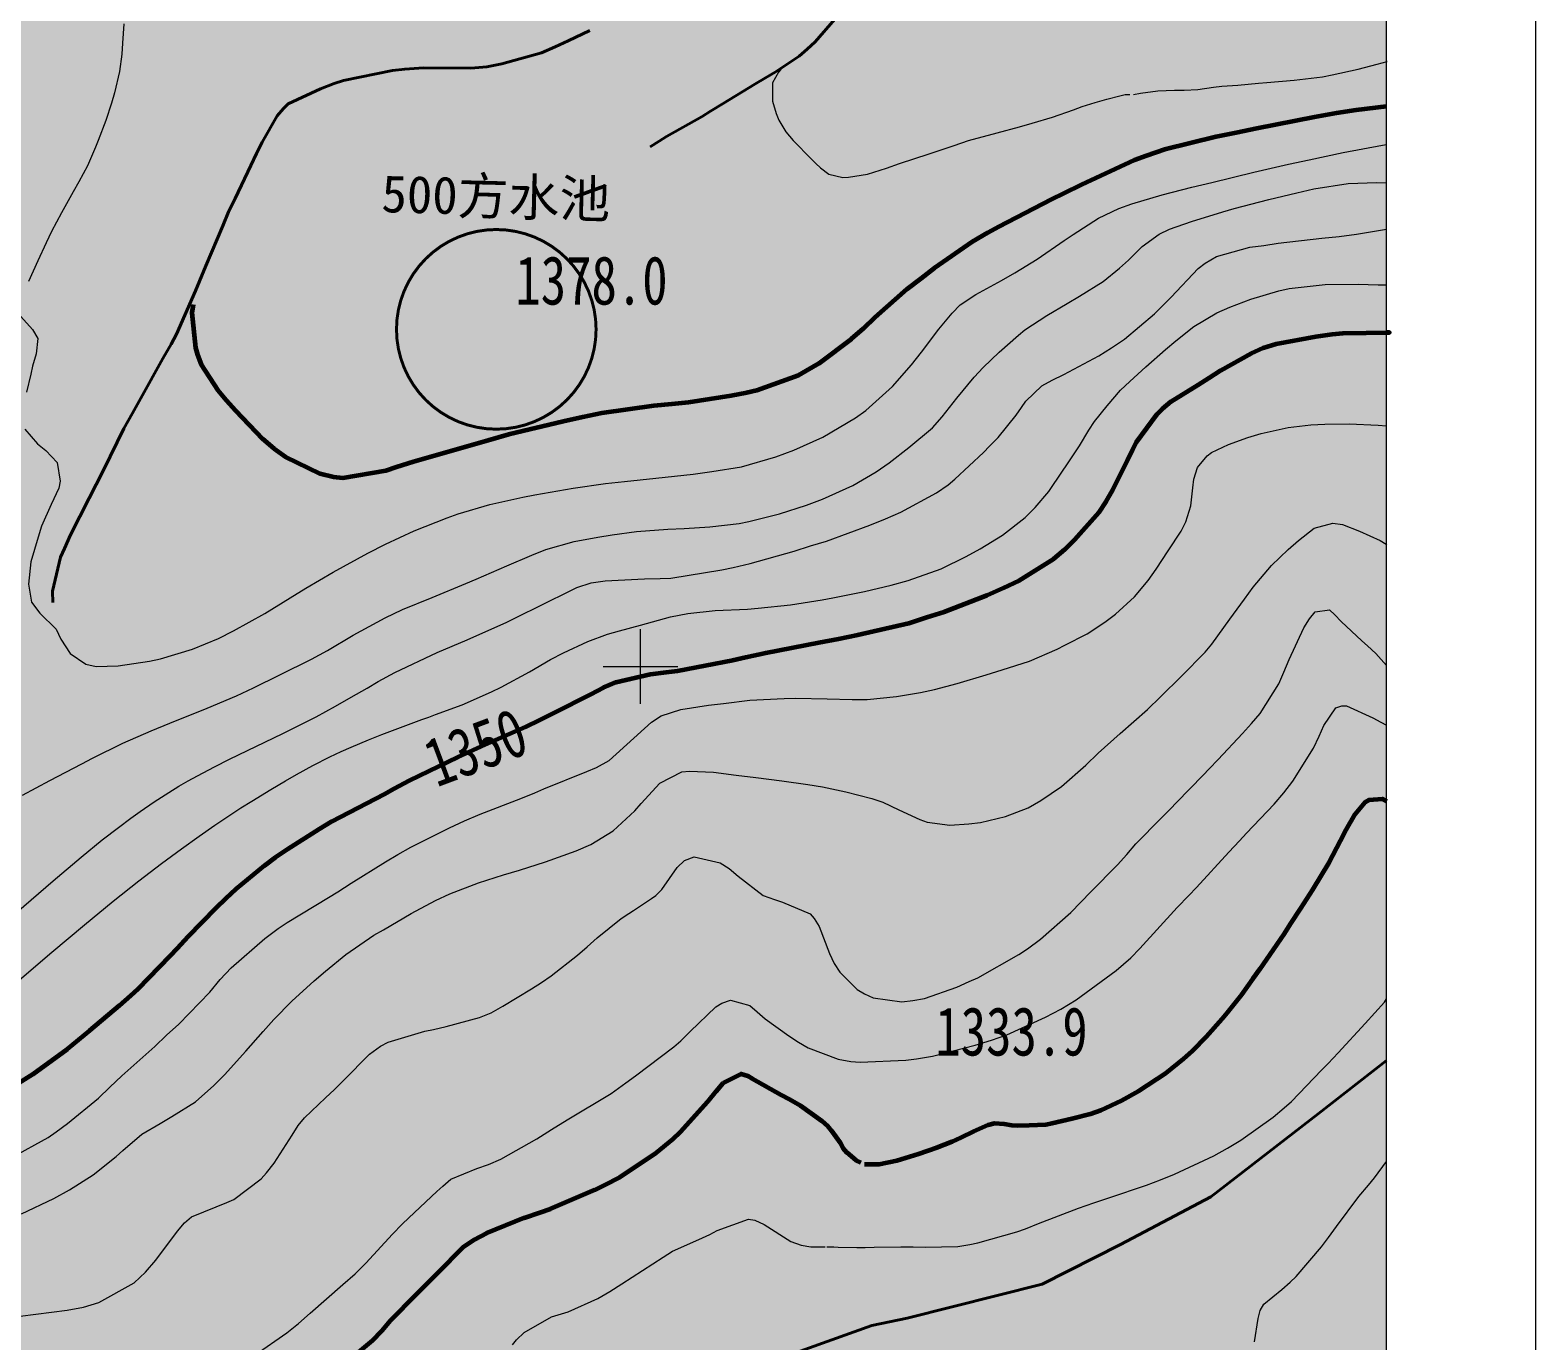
# Model space of a CAD drawing. Header units: inches. Extents: x 38461960 to 38462875, y 4135560 to 4136840.
# Drawn here: x 38462618.2 to 38462820, y 4136009.6 to 4136185.2 of the extents above; entities that cross this region are included whole.
import ezdxf

# ---------------------------------------------------------------- set-up
doc = ezdxf.new("R2010")
doc.units = ezdxf.units.IN
doc.header["$MEASUREMENT"] = 0
doc.layers.get('0').update_dxf_attribs({"lineweight": 0})
doc.layers.add('修改地物', color=7, linetype='Continuous', lineweight=30)
doc.layers.add('经纬网', color=7, linetype='Continuous', lineweight=0)
doc.layers.add('地面等高线', color=3, linetype='Continuous', lineweight=0, true_color=0x00ff00)
doc.styles.add('仿宋', font='')
doc.styles.add('宋体', font='')
doc.styles.get('仿宋').set_extended_font_data('仿宋')
doc.styles.get('宋体').set_extended_font_data('宋体')

msp = doc.modelspace()

# ---------------------------------------------------------------- hatches: boundary and pattern name
at = {"lineweight": 120, "true_color": 0x00ff00}
h = msp.add_hatch(dxfattribs=at)
h.set_pattern_fill('巨砾', color=3, scale=8333.333333, style=0, pattern_type=2)
h.set_pattern_definition([(97.35238, (38462017.5, 4135612.5), (-150, 1150), [1.3024, -1561.5476]), (112.47943, (38462017.3333, 4135613.7917), (350, -850), [1.3077, -1567.9278]), (127.74681, (38462016.8333, 4135615), (850, -1100), [1.3068, -1958.92276]), (142.25319, (38462016.0333, 4135616.0333), (-1100, 850), [1.3068, -1958.92276]), (157.52057, (38462015, 4135616.8333), (-850, 350), [1.3077, -1567.9278]), (172.64762, (38462013.7917, 4135617.3333), (1150, -150), [1.3024, -1561.5476]), (187.35238, (38462012.5, 4135617.5), (-1150, -150), [1.3024, -1561.5476]), (202.47943, (38462011.2083, 4135617.3333), (850, 350), [1.3077, -1567.9278]), (217.74681, (38462010, 4135616.8333), (1100, 850), [1.3068, -1958.92276]), (232.25319, (38462008.9667, 4135616.0333), (-850, -1100), [1.3068, -1958.92276]), (247.52057, (38462008.1667, 4135615), (-350, -850), [1.3077, -1567.9278]), (262.64762, (38462007.6667, 4135613.7917), (150, 1150), [1.3024, -1561.5476]), (277.35238, (38462007.5, 4135612.5), (150, -1150), [1.3024, -1561.5476]), (292.47943, (38462007.6667, 4135611.2083), (-350, 850), [1.3077, -1567.9278]), (307.74681, (38462008.1667, 4135610), (-850, 1100), [1.3068, -1958.92276]), (322.25319, (38462008.9667, 4135608.9667), (1100, -850), [1.3068, -1958.92276]), (337.52057, (38462010, 4135608.1667), (850, -350), [1.3077, -1567.9278]), (352.64762, (38462011.2083, 4135607.6667), (-1150, 150), [1.3024, -1561.5476]), (7.35238, (38462012.5, 4135607.5), (1150, 150), [1.3024, -1561.5476]), (22.47943, (38462013.7917, 4135607.6667), (-850, -350), [1.3077, -1567.9278]), (37.74681, (38462015, 4135608.1667), (-1100, -850), [1.3068, -1958.92276]), (52.25319, (38462016.0333, 4135608.9667), (850, 1100), [1.3068, -1958.92276]), (67.52057, (38462016.8333, 4135610), (350, 850), [1.3077, -1567.9278]), (82.64762, (38462017.3333, 4135611.2083), (-150, -1150), [1.3024, -1561.5476]), (97.35238, (38461992.5, 4135587.5), (-150, 1150), [1.3024, -1561.5476]), (112.47943, (38461992.3333, 4135588.7917), (350, -850), [1.3077, -1567.9278]), (127.74681, (38461991.8333, 4135590), (850, -1100), [1.3068, -1958.92276]), (142.25319, (38461991.0333, 4135591.0333), (-1100, 850), [1.3068, -1958.92276]), (157.52057, (38461990, 4135591.8333), (-850, 350), [1.3077, -1567.9278]), (172.64762, (38461988.7917, 4135592.3333), (1150, -150), [1.3024, -1561.5476]), (187.35238, (38461987.5, 4135592.5), (-1150, -150), [1.3024, -1561.5476]), (202.47943, (38461986.2083, 4135592.3333), (850, 350), [1.3077, -1567.9278]), (217.74681, (38461985, 4135591.8333), (1100, 850), [1.3068, -1958.92276]), (232.25319, (38461983.9667, 4135591.0333), (-850, -1100), [1.3068, -1958.92276]), (247.52057, (38461983.1667, 4135590), (-350, -850), [1.3077, -1567.9278]), (262.64762, (38461982.6667, 4135588.7917), (150, 1150), [1.3024, -1561.5476]), (277.35238, (38461982.5, 4135587.5), (150, -1150), [1.3024, -1561.5476]), (292.47943, (38461982.6667, 4135586.2083), (-350, 850), [1.3077, -1567.9278]), (307.74681, (38461983.1667, 4135585), (-850, 1100), [1.3068, -1958.92276]), (322.25319, (38461983.9667, 4135583.9667), (1100, -850), [1.3068, -1958.92276]), (337.52057, (38461985, 4135583.1667), (850, -350), [1.3077, -1567.9278]), (352.64762, (38461986.2083, 4135582.6667), (-1150, 150), [1.3024, -1561.5476]), (7.35238, (38461987.5, 4135582.5), (1150, 150), [1.3024, -1561.5476]), (22.47943, (38461988.7917, 4135582.6667), (-850, -350), [1.3077, -1567.9278]), (37.74681, (38461990, 4135583.1667), (-1100, -850), [1.3068, -1958.92276]), (52.25319, (38461991.0333, 4135583.9667), (850, 1100), [1.3068, -1958.92276]), (67.52057, (38461991.8333, 4135585), (350, 850), [1.3077, -1567.9278]), (82.64762, (38461992.3333, 4135586.2083), (-150, -1150), [1.3024, -1561.5476])])
h.paths.add_polyline_path([(38462660, 4135600), (38462660, 4135675), (38462800, 4135675), (38462800, 4136800), (38462000, 4136800), (38462000, 4135600)], flags=17)
h.paths.add_polyline_path([(38462396.93, 4136644.89), (38462451.42, 4136622.46), (38462487.74, 4136600.87), (38462505.33, 4136589.81), (38462503.48, 4136560.97), (38462492.45, 4136536.45), (38462489.06, 4136523.08), (38462478.39, 4136495.53), (38462468.47, 4136462.35), (38462468.2, 4136443.1), (38462476.65, 4136393.87), (38462478.05, 4136375.59), (38462476.15, 4136365.62), (38462473.19, 4136361.37), (38462467.55, 4136359.33), (38462461.56, 4136358.29), (38462450.42, 4136355.44), (38462448.26, 4136353.21), (38462447, 4136341.8), (38462449.04, 4136311.33), (38462448.21, 4136269.54), (38462447.17, 4136256.39), (38462447.75, 4136243.19), (38462448.23, 4136239.77), (38462448.78, 4136236.96), (38462449.26, 4136235.12), (38462458.24, 4136213.14), (38462472.79, 4136161.02), (38462480.46, 4136112.33), (38462477.29, 4135986.92), (38462472.12, 4135891.12), (38462475.29, 4135864.27), (38462478.87, 4135842.7), (38462473.98, 4135822.18), (38462401.35, 4135733.71), (38462325.15, 4135660.69), (38462251.07, 4135600.02), (38462101.17, 4135603.82), (38462175.51, 4135691.05), (38462233.46, 4135765.13), (38462243.78, 4135793.44), (38462248.27, 4135805.88), (38462259.92, 4135837.63), (38462296.44, 4135908.69), (38462304.1, 4135930.5), (38462264.94, 4135961.98), (38462265.47, 4136026.01), (38462271.71, 4136058.7), (38462279.64, 4136078.81), (38462310.86, 4136106.33), (38462297.49, 4136133.43), (38462238.64, 4136182.82), (38462195.33, 4136180.71), (38462177.89, 4136193.49), (38462167.97, 4136218.63), (38462184.49, 4136241.46), (38462199.06, 4136246.01), (38462221.42, 4136258.45), (38462242.06, 4136288.87), (38462219.3, 4136310.84), (38462202.63, 4136311.63), (38462180.14, 4136325.12), (38462175.38, 4136354.76), (38462180.14, 4136398.68), (38462188.75, 4136421.38), (38462204.47, 4136444.93), (38462208.06, 4136473.11), (38462197.85, 4136513.99), (38462193.09, 4136530.92), (38462193.9, 4136584.41), (38462197.08, 4136626.22), (38462223.54, 4136719.35), (38462246.29, 4136716.18), (38462287.94, 4136693.24), (38462313.34, 4136680.54), (38462352.5, 4136663.87), (38462375.49, 4136651.58)], flags=0)

# ---------------------------------------------------------------- linework, layer by layer
at = {"color": 7, "lineweight": 20, "flags": 128}
msp.add_lwpolyline([(38461980, 4135580), (38462820, 4135580), (38462820, 4136820), (38462820, 4136820), (38461980, 4136820), (38461980, 4136820), (38461980, 4135580)], dxfattribs=at)
at = {"color": 7, "lineweight": 9, "flags": 128}
msp.add_lwpolyline([(38462000, 4136800), (38462000, 4135600), (38462800, 4135600), (38462800, 4136800), (38462800, 4136800), (38462000, 4136800)], dxfattribs=at)
at = {"layer": '修改地物', "color": 6, "true_color": 0xff00ff, "const_width": 0.4}
msp.add_lwpolyline([(38462694.05, 4136145.15, -1), (38462667.3, 4136145.15, -1), (38462694.05, 4136145.15)], format="xyb", dxfattribs=at)
at = {"layer": '地面等高线', "color": 55, "lineweight": 40, "true_color": 0xa59152, "flags": 128}
for points in [[(38462701.28, 4136169.61), (38462702.5, 4136170.38), (38462703.47, 4136170.99), (38462708.28, 4136173.66), (38462709.37, 4136174.39), (38462711.08, 4136175.43), (38462715.32, 4136178.01), (38462716.76, 4136178.83), (38462718.07, 4136179.61), (38462721.27, 4136181.77), (38462722.36, 4136182.67), (38462723.42, 4136183.67), (38462726.05, 4136186.7)], [(38462621.24, 4136108.56), (38462621.21, 4136110.09), (38462622.28, 4136114.61), (38462622.81, 4136115.79), (38462623.61, 4136117.61), (38462626.12, 4136122.52), (38462627.05, 4136124.38), (38462628.02, 4136126.3), (38462630.76, 4136131.85), (38462631.9, 4136133.9), (38462633.05, 4136135.94), (38462636, 4136141.23), (38462637.11, 4136143.18), (38462637.81, 4136144.49), (38462640.38, 4136150.31), (38462640.91, 4136151.61), (38462641.75, 4136153.66), (38462644.01, 4136159.04), (38462644.8, 4136160.91), (38462645.68, 4136162.69), (38462647.8, 4136167.12), (38462648.56, 4136168.69), (38462649.31, 4136170.21), (38462651.33, 4136173.76), (38462652.17, 4136174.76), (38462652.78, 4136175.37), (38462657.11, 4136177.39), (38462658.94, 4136178.07), (38462660.21, 4136178.5), (38462666.75, 4136179.85), (38462668.41, 4136180.02), (38462670.94, 4136180.17), (38462677.25, 4136180.13), (38462679.43, 4136180.34), (38462681.44, 4136180.72), (38462686.72, 4136182.21), (38462688.56, 4136182.98), (38462690.3, 4136183.8), (38462693.23, 4136185.19)], [(38462606.62, 4135950.64), (38462621.17, 4135954.27), (38462638.2, 4135960.36), (38462654.43, 4135969.86), (38462667.9, 4135975.91), (38462678.48, 4135983.35), (38462680.48, 4135985.99), (38462682.87, 4135989.91), (38462689.09, 4135999.71), (38462691.4, 4136002.83), (38462694.08, 4136004.04), (38462697, 4136004.08), (38462700.2, 4136003.54), (38462705.31, 4136003.74), (38462716.66, 4136006.56), (38462731.01, 4136011.68), (38462735.76, 4136012.65), (38462753.84, 4136017.24), (38462764.35, 4136022.53), (38462776.43, 4136028.95), (38462790.8, 4136040.04), (38462800, 4136047.19)]]:
    msp.add_lwpolyline(points, dxfattribs=at)
at = {"layer": '地面等高线', "color": 55, "lineweight": 18, "true_color": 0xa59152, "flags": 128}
for points in [[(38462630.78, 4136186.07), (38462630.59, 4136183.49), (38462630.47, 4136182), (38462630.16, 4136179.68), (38462629.53, 4136176.85), (38462629.12, 4136175.44), (38462628.34, 4136173.12), (38462627.34, 4136170.44), (38462626.97, 4136169.57), (38462625.87, 4136167.07), (38462624.73, 4136164.9), (38462623.96, 4136163.56), (38462622.41, 4136160.74), (38462621.06, 4136158.28), (38462620.36, 4136156.76), (38462619.25, 4136154.34), (38462618, 4136151.58)], [(38462766.08, 4136176.63), (38462767.03, 4136176.8), (38462769.32, 4136177.11), (38462771.57, 4136177.21), (38462772.87, 4136177.2), (38462774.69, 4136177.3), (38462776.8, 4136177.61), (38462777.92, 4136177.71), (38462780.07, 4136177.88), (38462782.83, 4136178.12), (38462783.92, 4136178.22), (38462787.59, 4136178.52), (38462791.4, 4136179), (38462792.68, 4136179.25), (38462796.2, 4136179.99), (38462798.75, 4136180.66), (38462800.09, 4136181.05), (38462800, 4136181.03)], [(38462718.8, 4136179.96), (38462718.5, 4136179.62), (38462717.69, 4136178.17), (38462717.71, 4136175.7), (38462718.18, 4136174.07), (38462718.53, 4136173.19), (38462719.47, 4136171.63), (38462720.48, 4136170.46), (38462721.13, 4136169.8), (38462722.24, 4136168.63), (38462723.51, 4136167.35), (38462724.12, 4136166.77), (38462725.24, 4136165.96), (38462727.12, 4136165.51), (38462727.89, 4136165.54), (38462730.43, 4136165.96), (38462732.98, 4136166.75), (38462734.72, 4136167.35), (38462738.69, 4136168.67), (38462742.04, 4136169.77), (38462743.97, 4136170.45), (38462747.79, 4136171.48), (38462750.8, 4136172.29), (38462752.48, 4136172.79), (38462755.21, 4136173.57), (38462758.01, 4136174.57), (38462759.21, 4136175), (38462760.92, 4136175.53), (38462762.52, 4136176), (38462764.23, 4136176.42), (38462764.96, 4136176.6), (38462765.57, 4136176.63)], [(38462669.67, 4136118.17), (38462674.07, 4136119.89), (38462675.56, 4136120.42), (38462679.82, 4136121.7), (38462684.25, 4136122.66), (38462685.85, 4136122.97), (38462690.98, 4136123.88), (38462695.3, 4136124.51), (38462697.88, 4136124.78), (38462702.06, 4136125.23), (38462707.07, 4136125.74), (38462709.58, 4136126.09), (38462713.54, 4136126.75), (38462718.16, 4136128.06), (38462720.53, 4136128.96), (38462724.43, 4136130.71), (38462728.8, 4136133.3), (38462730.19, 4136134.27), (38462733.76, 4136137.48), (38462736.32, 4136140.4), (38462737.68, 4136142.1), (38462739.99, 4136145.17), (38462741.78, 4136147.34), (38462742.84, 4136148.42), (38462744.95, 4136149.82), (38462748.38, 4136151.69), (38462750.16, 4136152.73), (38462753.15, 4136154.56), (38462756.8, 4136157.04), (38462758, 4136157.87), (38462761.39, 4136160.06), (38462764.09, 4136161.35), (38462765.84, 4136161.96), (38462769.91, 4136163.17), (38462773.87, 4136164.19), (38462776.57, 4136164.83), (38462782.2, 4136166.21), (38462786.86, 4136167.3), (38462789.62, 4136167.87), (38462794.16, 4136168.85), (38462799.44, 4136169.84), (38462800, 4136169.9)], [(38462630.62, 4136089.72), (38462634.41, 4136091.37), (38462636.92, 4136092.37), (38462641.94, 4136094.41), (38462645.87, 4136096.05), (38462648.13, 4136097.13), (38462651.66, 4136098.88), (38462655.89, 4136100.96), (38462658.04, 4136102.11), (38462661.5, 4136104.19), (38462665.8, 4136106.52), (38462668.09, 4136107.6), (38462672.1, 4136109.21), (38462676.58, 4136111.1), (38462678, 4136111.67), (38462682.07, 4136113.46), (38462685.42, 4136114.89), (38462687.32, 4136115.64), (38462691.1, 4136116.71), (38462694.3, 4136117.31), (38462696.22, 4136117.62), (38462699.46, 4136118.07), (38462703.67, 4136118.37), (38462705.85, 4136118.47), (38462709.3, 4136118.7), (38462713.23, 4136119.14), (38462714.54, 4136119.39), (38462718.64, 4136120.42), (38462722.25, 4136121.59), (38462724.39, 4136122.38), (38462728.47, 4136124.24), (38462731.57, 4136126.07), (38462733.32, 4136127.26), (38462735.98, 4136129.34), (38462739.12, 4136131.97), (38462740.44, 4136133.45), (38462742.38, 4136135.95), (38462744.72, 4136138.76), (38462745.93, 4136140.06), (38462748.05, 4136142.08), (38462750.64, 4136144.35), (38462751.52, 4136145.07), (38462754.47, 4136147.02), (38462757.17, 4136148.63), (38462758.84, 4136149.6), (38462762.01, 4136151.58), (38462764.2, 4136153.34), (38462765.41, 4136154.42), (38462767.24, 4136156.23), (38462769.5, 4136157.92), (38462770.92, 4136158.56), (38462773.83, 4136159.6), (38462778.05, 4136160.91), (38462779.58, 4136161.34), (38462784.23, 4136162.54), (38462787.98, 4136163.46), (38462790.23, 4136163.99), (38462794.85, 4136164.69), (38462798.7, 4136164.81), (38462800, 4136164.8)], [(38462663.36, 4136097.09), (38462664.85, 4136097.95), (38462667.07, 4136099.17), (38462672.76, 4136101.86), (38462674.76, 4136102.71), (38462676.76, 4136103.57), (38462682.08, 4136105.94), (38462684.04, 4136106.9), (38462686.08, 4136107.87), (38462691.47, 4136110.56), (38462693.37, 4136111.2), (38462695.26, 4136111.44), (38462700.56, 4136111.73), (38462702.63, 4136111.79), (38462704.08, 4136111.82), (38462710.88, 4136112.94), (38462712.4, 4136113.26), (38462714.7, 4136113.78), (38462720.59, 4136115.45), (38462722.77, 4136116.13), (38462724.95, 4136116.77), (38462730.74, 4136118.91), (38462732.85, 4136119.77), (38462734.89, 4136120.66), (38462739.66, 4136123.25), (38462741.23, 4136124.32), (38462742.14, 4136125.08), (38462745.98, 4136128.65), (38462746.78, 4136129.48), (38462747.92, 4136130.67), (38462750.37, 4136133.67), (38462751.07, 4136134.68), (38462751.65, 4136135.55), (38462753.81, 4136137.6), (38462755.16, 4136138.36), (38462756.72, 4136139.11), (38462761.42, 4136141.58), (38462763.13, 4136142.66), (38462764.85, 4136143.85), (38462768.9, 4136147.24), (38462770.25, 4136148.61), (38462771.13, 4136149.47), (38462774.75, 4136153.3), (38462775.7, 4136154.02), (38462777.19, 4136154.92), (38462781.67, 4136156.16), (38462783.52, 4136156.4), (38462785.44, 4136156.68), (38462791.3, 4136157.37), (38462793.62, 4136157.61), (38462795.95, 4136157.92), (38462800, 4136158.56)], [(38462778.97, 4136148.1), (38462781.81, 4136149.18), (38462785.56, 4136150.31), (38462786.94, 4136150.63), (38462791.77, 4136151.18), (38462796.17, 4136151.19), (38462798.85, 4136151.13), (38462800, 4136151.11)], [(38462774.16, 4136145.52), (38462777.26, 4136147.35), (38462778.97, 4136148.1)], [(38462616.95, 4136146.87), (38462618.54, 4136145.15), (38462619.22, 4136143.92), (38462618.99, 4136141.85), (38462618.54, 4136140.22), (38462618.28, 4136139.13), (38462617.72, 4136136.74)], [(38462609.52, 4136051.84), (38462621.09, 4136061.71), (38462625.47, 4136065.38), (38462629.34, 4136068.54), (38462632.77, 4136071.25), (38462635.8, 4136073.57), (38462638.49, 4136075.56), (38462640.86, 4136077.26), (38462642.96, 4136078.72), (38462644.82, 4136079.97), (38462646.46, 4136081.04), (38462647.9, 4136081.95), (38462650.46, 4136083.52), (38462652.41, 4136084.66), (38462653.88, 4136085.49), (38462656.11, 4136086.7), (38462658.37, 4136087.86), (38462659.88, 4136088.59), (38462661.21, 4136089.19), (38462663.56, 4136090.17), (38462665.34, 4136090.86), (38462670.7, 4136092.86), (38462671.62, 4136093.19), (38462672.53, 4136093.53), (38462676.1, 4136094.85), (38462680.03, 4136096.57), (38462681.34, 4136097.22), (38462685.13, 4136099.26), (38462687.94, 4136100.91), (38462689.69, 4136101.81), (38462692.96, 4136103.35), (38462695.58, 4136104.31), (38462697.18, 4136104.77), (38462699.98, 4136105.52), (38462704.02, 4136106.65), (38462706.35, 4136107.07), (38462710.02, 4136107.49), (38462714.34, 4136107.68), (38462715.79, 4136107.78), (38462720.12, 4136108.22), (38462724.37, 4136108.92), (38462725.79, 4136109.16), (38462730.04, 4136110.01), (38462733.6, 4136110.89), (38462735.86, 4136111.5), (38462740.3, 4136113.06), (38462743.65, 4136114.71), (38462745.54, 4136115.75), (38462748.53, 4136117.58), (38462751.56, 4136119.96), (38462752.88, 4136121.26), (38462754.74, 4136123.43), (38462756.58, 4136126.14), (38462757.16, 4136127.01), (38462758.85, 4136129.54), (38462760.1, 4136131.63), (38462760.83, 4136132.79), (38462762.55, 4136134.89), (38462764.34, 4136136.98), (38462765.59, 4136138.17), (38462767.74, 4136140.12), (38462770.37, 4136142.46), (38462771.76, 4136143.61), (38462774.16, 4136145.52)], [(38462617.51, 4136131.76), (38462619.2, 4136129.83), (38462620.32, 4136128.91), (38462621.84, 4136127.31), (38462622.22, 4136124.83), (38462622.07, 4136123.86), (38462621, 4136121.69), (38462619.73, 4136118.76), (38462619.29, 4136117.31), (38462618.28, 4136114.02), (38462618, 4136111.01), (38462618.4, 4136108.61), (38462619.5, 4136107.11), (38462621.69, 4136104.98), (38462622.3, 4136103.63), (38462623.56, 4136101.74), (38462625.65, 4136100.31), (38462627.07, 4136099.97), (38462630.01, 4136100.06), (38462634.19, 4136100.69), (38462635.68, 4136101), (38462639.97, 4136102.32), (38462643.43, 4136103.75), (38462645.47, 4136104.75), (38462649.66, 4136107.08), (38462653.05, 4136109.17), (38462655.17, 4136110.46), (38462658.81, 4136112.62), (38462663.44, 4136115.17), (38462665.81, 4136116.38), (38462669.67, 4136118.17)], [(38462620.61, 4136036.88), (38462621.7, 4136037.63), (38462623.23, 4136038.75), (38462627.36, 4136042.13), (38462628.89, 4136043.61), (38462630.5, 4136045.13), (38462634.92, 4136049.09), (38462636.49, 4136050.57), (38462638.13, 4136052.05), (38462642.3, 4136056.34), (38462643.66, 4136058.04), (38462645.15, 4136059.59), (38462649.64, 4136063.56), (38462651.43, 4136064.89), (38462652.64, 4136065.68), (38462658.21, 4136069.02), (38462659.45, 4136069.78), (38462661.24, 4136070.93), (38462665.83, 4136073.8), (38462667.47, 4136074.81), (38462669.22, 4136075.77), (38462674.39, 4136078.36), (38462676.43, 4136079.32), (38462678.51, 4136080.18), (38462683.97, 4136082.29), (38462685.82, 4136083.07), (38462687.06, 4136083.57), (38462692.81, 4136085.9), (38462694.09, 4136086.47), (38462695.8, 4136087.37), (38462701.46, 4136092.52), (38462702.77, 4136093.38), (38462705.39, 4136094.24), (38462709.1, 4136094.8), (38462711.13, 4136095.04), (38462714.66, 4136095.45), (38462719.24, 4136095.71), (38462720.76, 4136095.74), (38462725.04, 4136095.67), (38462728.38, 4136095.58), (38462730.38, 4136095.57), (38462734.3, 4136095.94), (38462737.54, 4136096.5), (38462739.39, 4136096.89), (38462742.45, 4136097.7), (38462746.34, 4136098.88), (38462748.49, 4136099.52), (38462752.13, 4136100.69), (38462755.84, 4136102.3), (38462756.86, 4136102.84), (38462759.88, 4136104.34), (38462762.25, 4136105.93), (38462763.64, 4136107.01), (38462766.2, 4136109.31), (38462768.06, 4136111.48), (38462769.09, 4136113), (38462770.7, 4136115.46), (38462772.46, 4136118.1), (38462773.09, 4136119.36), (38462773.75, 4136121.5), (38462774.02, 4136123.93), (38462774.14, 4136125.06), (38462774.66, 4136126.65), (38462775.94, 4136128.2), (38462776.52, 4136128.63), (38462778.82, 4136129.71), (38462781.4, 4136130.67), (38462783.18, 4136131.21), (38462786.78, 4136131.98), (38462789.84, 4136132.36), (38462791.72, 4136132.46), (38462794.96, 4136132.47), (38462798.88, 4136132.3), (38462800, 4136132.21)], [(38462702.6, 4136084.34), (38462705.55, 4136085.85), (38462706.57, 4136085.95), (38462709.8, 4136085.82), (38462712.81, 4136085.4), (38462715.46, 4136085.1), (38462718.94, 4136084.64), (38462722.42, 4136084.18), (38462724.38, 4136083.84), (38462727.54, 4136083.17), (38462731.02, 4136082.31), (38462732.47, 4136081.79), (38462734.64, 4136080.76), (38462737.43, 4136079.47), (38462738.44, 4136079.14), (38462741.45, 4136078.72), (38462743.99, 4136078.88), (38462745.56, 4136079.09), (38462748.94, 4136079.87), (38462751.96, 4136081.05), (38462753.67, 4136082.02), (38462756.41, 4136083.92), (38462759.69, 4136086.77), (38462761.34, 4136088.39), (38462764.29, 4136091.02), (38462767.95, 4136094.23), (38462769.7, 4136095.93), (38462772.51, 4136098.67), (38462775.66, 4136101.88), (38462776.57, 4136102.96), (38462778.99, 4136106.32), (38462780.97, 4136109), (38462782.1, 4136110.62), (38462784.55, 4136113.51), (38462786.82, 4136115.64), (38462788.17, 4136116.87), (38462790.29, 4136118.52), (38462792.8, 4136119.2), (38462794.07, 4136119.01), (38462796.35, 4136118.12), (38462799.14, 4136116.87), (38462799.93, 4136116.39), (38462800, 4136116.3)], [(38462763.92, 4136073.42), (38462765.16, 4136074.79), (38462766.4, 4136076.2), (38462769.8, 4136079.67), (38462771.04, 4136080.89), (38462771.85, 4136081.76), (38462775.43, 4136085.4), (38462776.23, 4136086.27), (38462777.44, 4136087.53), (38462780.69, 4136091), (38462781.9, 4136092.33), (38462783.04, 4136093.67), (38462785.53, 4136097.64), (38462786.23, 4136099.24), (38462786.93, 4136100.9), (38462788.92, 4136105.14), (38462789.65, 4136106.37), (38462790.42, 4136107.31), (38462792.35, 4136107.55), (38462793.07, 4136106.89), (38462793.9, 4136106.01), (38462796.68, 4136103.42), (38462797.44, 4136102.76), (38462798.55, 4136101.74), (38462800, 4136100.13)], [(38462616.36, 4136067.03), (38462621.31, 4136071.27), (38462625.04, 4136074.42), (38462627.87, 4136076.74), (38462630.03, 4136078.43), (38462631.68, 4136079.66), (38462632.93, 4136080.56), (38462634.83, 4136081.87), (38462636.78, 4136083.12), (38462638.12, 4136083.94), (38462639.4, 4136084.68), (38462640.61, 4136085.34), (38462642.9, 4136086.55), (38462644.93, 4136087.57), (38462652.09, 4136091.01), (38462653.87, 4136091.89), (38462656.52, 4136093.24), (38462657.83, 4136093.95), (38462659.13, 4136094.67), (38462661.24, 4136095.88), (38462663.36, 4136097.09)], [(38462790.95, 4136090.65), (38462791.58, 4136092.06), (38462793.19, 4136094.45), (38462793.99, 4136094.73), (38462794.61, 4136094.73), (38462798.16, 4136093.11), (38462799.24, 4136092.52), (38462800, 4136092.11)], [(38462617.18, 4136082.73), (38462620.86, 4136084.7), (38462625.15, 4136086.96), (38462626.54, 4136087.68), (38462630.62, 4136089.72)], [(38462648.38, 4136007.77), (38462652.61, 4136010.69), (38462654.18, 4136011.98), (38462655.75, 4136013.35), (38462660.13, 4136017.17), (38462661.74, 4136018.61), (38462663.2, 4136020.06), (38462666.78, 4136023.92), (38462668.06, 4136025.25), (38462668.94, 4136026.12), (38462672.7, 4136029.65), (38462673.51, 4136030.37), (38462674.6, 4136031.28), (38462678.06, 4136032.74), (38462679.63, 4136033.28), (38462681.3, 4136033.99), (38462686.11, 4136036.72), (38462688.08, 4136037.94), (38462690.19, 4136039.23), (38462696.06, 4136042.75), (38462698.03, 4136044.19), (38462699.31, 4136045.13), (38462704.45, 4136049.02), (38462705.4, 4136049.81), (38462706.64, 4136051.07), (38462710.08, 4136054.39), (38462710.92, 4136054.86), (38462712.08, 4136055.29), (38462714.65, 4136054.54), (38462715.63, 4136053.7), (38462716.71, 4136052.79), (38462719.89, 4136050.48), (38462721.16, 4136049.67), (38462722.46, 4136048.9), (38462726.48, 4136047.39), (38462728.18, 4136047.08), (38462729.42, 4136046.97), (38462735.56, 4136047.22), (38462737.01, 4136047.43), (38462739.15, 4136047.78), (38462744.86, 4136049.23), (38462747.05, 4136049.9), (38462749.08, 4136050.62), (38462754.26, 4136052.98), (38462756.33, 4136054.09), (38462758.41, 4136055.31), (38462763.77, 4136059.24), (38462765.71, 4136060.97), (38462766.91, 4136062.19), (38462771.92, 4136067.68), (38462773.49, 4136069.3), (38462774.52, 4136070.39), (38462778.83, 4136075.11), (38462780.26, 4136076.63), (38462781.21, 4136077.64), (38462784.94, 4136081.54), (38462786.22, 4136083.05), (38462787.43, 4136084.61), (38462790.18, 4136089.06), (38462790.95, 4136090.65)], [(38462617.05, 4136026.66), (38462621.39, 4136028.7), (38462623.46, 4136029.85), (38462626.67, 4136031.86), (38462629.74, 4136034.35), (38462630.61, 4136035.14), (38462633.17, 4136037.34), (38462635.61, 4136038.77), (38462637.18, 4136039.67), (38462640.35, 4136041.65), (38462642.83, 4136043.85), (38462644.26, 4136045.29), (38462647.11, 4136048.43), (38462649.45, 4136051.1), (38462650.88, 4136052.69), (38462653.29, 4136055.14), (38462656.25, 4136057.85), (38462657.78, 4136059.15), (38462660.52, 4136061.41), (38462664.27, 4136063.97), (38462665.55, 4136064.72), (38462669.27, 4136066.91), (38462672.55, 4136068.64), (38462674.44, 4136069.53), (38462678.3, 4136070.99), (38462681.65, 4136072.06), (38462683.79, 4136072.7), (38462687.28, 4136073.8), (38462691.36, 4136075.27), (38462693.33, 4136076.13), (38462696.35, 4136077.96), (38462699.24, 4136080.66), (38462700.08, 4136081.64), (38462702.6, 4136084.34)], [(38462616.88, 4136012.94), (38462623.17, 4136013.74), (38462625.35, 4136014.16), (38462627.42, 4136014.76), (38462632.16, 4136017.42), (38462633.66, 4136018.82), (38462635.05, 4136020.45), (38462637.94, 4136024.35), (38462638.89, 4136025.43), (38462639.84, 4136026.23), (38462643.15, 4136027.58), (38462644.57, 4136028.16), (38462645.52, 4136028.59), (38462649.17, 4136031.36), (38462649.9, 4136032.15), (38462650.92, 4136033.42), (38462653.31, 4136037.21), (38462654.11, 4136038.48), (38462654.96, 4136039.53), (38462657.77, 4136042.19), (38462658.97, 4136043.31), (38462660.18, 4136044.5), (38462663.69, 4136048.04), (38462665.15, 4136049.12), (38462666.17, 4136049.66), (38462671.12, 4136051.11), (38462672.24, 4136051.36), (38462673.95, 4136051.75), (38462678.42, 4136052.95), (38462679.99, 4136053.6), (38462681.56, 4136054.46), (38462685.39, 4136056.79), (38462686.73, 4136057.66), (38462688.05, 4136058.52), (38462691.55, 4136061.29), (38462692.86, 4136062.44), (38462694.18, 4136063.63), (38462697.39, 4136066.23), (38462698.45, 4136066.91), (38462699.07, 4136067.31), (38462701.47, 4136068.89), (38462702.06, 4136069.28), (38462702.86, 4136070.11), (38462704.91, 4136073.04), (38462705.9, 4136073.98), (38462707.21, 4136074.48), (38462710.69, 4136073.69), (38462711.88, 4136072.92), (38462713.08, 4136071.9), (38462716.44, 4136069.3), (38462717.96, 4136068.75), (38462719.04, 4136068.41), (38462722.74, 4136066.86), (38462723.28, 4136066.24), (38462723.96, 4136065.15), (38462725.35, 4136061.51), (38462725.96, 4136060.2), (38462726.72, 4136059.03), (38462729.03, 4136056.69), (38462730, 4136056.11), (38462731.2, 4136055.59), (38462735.04, 4136055.06), (38462736.5, 4136055.23), (38462738.06, 4136055.51), (38462742.39, 4136057.01), (38462744.06, 4136057.76), (38462745.23, 4136058.29), (38462750.69, 4136061.38), (38462751.86, 4136062.17), (38462753.61, 4136063.43), (38462757.67, 4136067), (38462759.02, 4136068.41), (38462760.37, 4136069.81), (38462763.92, 4136073.42)], [(38462724.98, 4136022.21), (38462725.89, 4136022.21), (38462726.51, 4136022.17), (38462729.01, 4136022.15), (38462730.1, 4136022.14), (38462731.3, 4136022.17), (38462734.89, 4136022.22), (38462736.53, 4136022.21), (38462738.16, 4136022.2), (38462742.52, 4136022.28), (38462744.12, 4136022.52), (38462745.21, 4136022.77), (38462750.44, 4136024.23), (38462751.61, 4136024.65), (38462753.36, 4136025.37), (38462758.71, 4136027.4), (38462760.75, 4136028.12), (38462762.78, 4136028.79), (38462767.8, 4136030.5), (38462769.7, 4136031.22), (38462771.59, 4136031.97), (38462776.83, 4136034.4), (38462778.69, 4136035.44), (38462780.44, 4136036.52), (38462784.78, 4136039.58), (38462786.28, 4136040.84), (38462787.23, 4136041.71), (38462791.25, 4136045.89), (38462792.16, 4136046.79), (38462793.52, 4136048.24), (38462797.1, 4136052.14), (38462798.41, 4136053.58), (38462799.7, 4136055.02), (38462800, 4136055.46)], [(38462615.73, 4136034.19), (38462620.61, 4136036.88)], [(38462782.31, 4136009.49), (38462782.76, 4136012.61), (38462783.06, 4136013.69), (38462783.54, 4136014.56), (38462785.94, 4136016.51), (38462787.08, 4136017.48), (38462787.88, 4136018.24), (38462791.25, 4136022.21), (38462792.2, 4136023.47), (38462793.26, 4136024.95), (38462796.26, 4136028.97), (38462797.55, 4136030.48), (38462798.39, 4136031.49), (38462800, 4136033.67)], [(38462682.83, 4136009.08), (38462683.4, 4136009.78), (38462684.39, 4136010.76), (38462688.07, 4136012.85), (38462688.98, 4136013.12), (38462690.33, 4136013.52), (38462694.29, 4136015.31), (38462695.88, 4136016.25), (38462697.5, 4136017.26), (38462701.66, 4136019.95), (38462703.04, 4136020.86), (38462704.3, 4136021.67), (38462707.81, 4136023.22), (38462709.3, 4136023.89), (38462710.28, 4136024.4), (38462714.47, 4136025.95), (38462715.31, 4136025.78), (38462716.56, 4136025.2), (38462720.14, 4136022.96), (38462721.55, 4136022.46), (38462722.84, 4136022.25), (38462724.76, 4136022.21)]]:
    msp.add_lwpolyline(points, dxfattribs=at)
at = {"layer": '地面等高线', "color": 3, "lineweight": 60, "true_color": 0x00ff00, "flags": 128}
for points in [[(38462665.89, 4136126.26), (38462667.31, 4136126.72), (38462669.6, 4136127.44), (38462676.77, 4136129.5), (38462679.57, 4136130.31), (38462682.37, 4136131.09), (38462689.68, 4136132.86), (38462692.26, 4136133.43), (38462694.84, 4136133.95), (38462701.78, 4136134.93), (38462704.18, 4136135.16), (38462706.43, 4136135.4), (38462712.14, 4136136.27), (38462714.25, 4136136.7), (38462715.59, 4136137.01), (38462721.16, 4136139.01), (38462722.26, 4136139.62), (38462723.93, 4136140.63), (38462728.27, 4136143.9), (38462729.88, 4136145.27), (38462731.45, 4136146.79), (38462735.72, 4136150.57), (38462737.55, 4136151.98), (38462739.41, 4136153.38), (38462744.48, 4136156.94), (38462746.56, 4136158.13), (38462748.01, 4136158.95), (38462755.08, 4136162.57), (38462756.72, 4136163.4), (38462759.09, 4136164.55), (38462766.22, 4136167.84), (38462767.83, 4136168.45), (38462770.26, 4136169.3), (38462777.14, 4136171), (38462779.83, 4136171.53), (38462782.59, 4136172.09), (38462790.33, 4136173.64), (38462793.28, 4136174.16), (38462795.93, 4136174.58), (38462800, 4136175.07)], [(38462640.03, 4136148.48), (38462639.89, 4136147.38), (38462640.37, 4136142.69), (38462640.61, 4136141.75), (38462641.11, 4136140.44), (38462643.34, 4136137.01), (38462644.46, 4136135.66), (38462645.72, 4136134.27), (38462649.33, 4136130.47), (38462650.84, 4136129.19), (38462652.43, 4136128.06), (38462657.03, 4136125.85), (38462658.88, 4136125.4), (38462660.11, 4136125.25), (38462665.89, 4136126.26)], [(38462666.98, 4136083.65), (38462669.02, 4136084.69), (38462675.57, 4136087.88), (38462677.03, 4136088.56), (38462679.18, 4136089.52), (38462684.57, 4136091.88), (38462686.5, 4136092.82), (38462688.39, 4136093.79), (38462693.35, 4136096.29), (38462695.06, 4136097.15), (38462696.73, 4136097.87), (38462701.35, 4136098.97), (38462703.42, 4136099.21), (38462704.95, 4136099.38), (38462712.36, 4136100.82), (38462714.14, 4136101.21), (38462716.8, 4136101.81), (38462723.92, 4136103.21), (38462726.54, 4136103.7), (38462729.12, 4136104.23), (38462735.96, 4136105.79), (38462738.36, 4136106.57), (38462740.69, 4136107.32), (38462746.48, 4136109.53), (38462748.66, 4136110.53), (38462750.77, 4136111.5), (38462755.4, 4136114.41), (38462756.86, 4136115.67), (38462758.21, 4136117.01), (38462761.47, 4136120.65), (38462762.39, 4136122.1), (38462763.27, 4136123.58), (38462765.29, 4136127.6), (38462765.99, 4136129.05), (38462766.47, 4136130.02), (38462769.25, 4136133.78), (38462769.98, 4136134.5), (38462771.11, 4136135.48), (38462774.76, 4136137.7), (38462776.22, 4136138.67), (38462777.75, 4136139.64), (38462781.9, 4136141.94), (38462783.47, 4136142.66), (38462785.18, 4136143.23), (38462790.52, 4136144.21), (38462792.7, 4136144.49), (38462794.12, 4136144.66), (38462800.4, 4136144.73), (38462800, 4136144.72)], [(38462616.76, 4136044.25), (38462618.55, 4136045.37), (38462623.15, 4136048.71), (38462624.68, 4136049.97), (38462626.21, 4136051.2), (38462630.19, 4136054.55), (38462631.69, 4136055.88), (38462632.67, 4136056.78), (38462636.99, 4136061.22), (38462637.94, 4136062.23), (38462639.36, 4136063.79), (38462643.13, 4136067.65), (38462644.48, 4136068.94), (38462645.83, 4136070.21), (38462649.59, 4136073.3), (38462651.09, 4136074.42), (38462652.69, 4136075.5), (38462656.96, 4136078.23), (38462658.6, 4136079.2), (38462659.8, 4136079.85), (38462665.63, 4136082.89), (38462666.98, 4136083.65)], [(38462730.01, 4136033.3), (38462730.84, 4136033.29), (38462731.97, 4136033.32), (38462734.37, 4136033.78), (38462736.11, 4136034.31), (38462737.28, 4136034.7), (38462739.71, 4136035.52), (38462741.79, 4136036.34), (38462742.95, 4136036.88), (38462744.67, 4136037.74), (38462746.6, 4136038.56), (38462747.43, 4136038.81), (38462748.74, 4136038.73), (38462749.75, 4136038.54), (38462750.52, 4136038.5), (38462752.08, 4136038.53), (38462754.33, 4136038.62), (38462755.17, 4136038.8), (38462757.86, 4136039.43), (38462760.33, 4136040.03), (38462761.71, 4136040.53), (38462764.48, 4136041.82), (38462766.81, 4136043.11), (38462770.42, 4136045.49), (38462772.79, 4136047.43), (38462773.96, 4136048.51), (38462775.86, 4136050.43), (38462777.95, 4136052.77), (38462778.61, 4136053.57), (38462780.58, 4136056.02), (38462782.12, 4136058.16), (38462783.07, 4136059.46), (38462784.83, 4136062.06), (38462786.3, 4136064.23), (38462787.11, 4136065.49), (38462788.5, 4136067.59), (38462790.11, 4136070.09), (38462792.28, 4136073.7), (38462793.82, 4136076.63), (38462794.56, 4136078.08), (38462795.77, 4136080.18), (38462797.12, 4136081.8), (38462797.64, 4136082.13), (38462799.45, 4136082.26), (38462800, 4136081.93)], [(38462711.08, 4136044.18), (38462713.51, 4136045.4), (38462714.39, 4136045.12), (38462714.96, 4136044.79), (38462718.84, 4136042.58), (38462719.96, 4136042.01), (38462721.44, 4136041.16), (38462724.31, 4136039.13), (38462725.05, 4136038.42), (38462725.62, 4136037.78), (38462726.74, 4136036.16), (38462727.14, 4136035.51), (38462727.65, 4136034.87), (38462728.86, 4136033.82), (38462729.54, 4136033.52)], [(38462660.02, 4136006.3), (38462664.08, 4136009.67), (38462665.33, 4136010.96), (38462666.51, 4136012.34), (38462669.96, 4136015.91), (38462671.39, 4136017.3), (38462672.81, 4136018.71), (38462676.29, 4136022.22), (38462677.74, 4136023.23), (38462679.37, 4136024.07), (38462684.4, 4136026.12), (38462686.5, 4136026.83), (38462687.92, 4136027.3), (38462693.9, 4136029.86), (38462695.22, 4136030.53), (38462697.21, 4136031.58), (38462702.11, 4136034.81), (38462704.34, 4136036.66), (38462705.36, 4136037.64), (38462709.01, 4136041.72), (38462710.13, 4136043.07), (38462711.08, 4136044.18)]]:
    msp.add_lwpolyline(points, dxfattribs=at)
at = {"layer": '经纬网', "color": 7}
for p, q in [((38462700, 4136095), (38462700, 4136105)), ((38462695, 4136100), (38462705, 4136100))]:
    msp.add_line(p, q, dxfattribs=at)

# ---------------------------------------------------------------- texts
at = {"layer": '修改地物', "color": 6, "true_color": 0xff00ff, "style": '仿宋'}
msp.add_text('500方水池', height=5, rotation=358.54, dxfattribs=at).set_placement((38462665.24, 4136160.85))
at = {"layer": '地面等高线', "color": 55, "true_color": 0xa59152, "style": '宋体', "width": 0.769231}
for s, rotation, p in [('1378.0', 360, (38462683.23, 4136148.47)), ('1350', 20.4911, (38462672.66, 4136083.76)), ('1333.9', 360, (38462739.52, 4136047.86))]:
    msp.add_text(s, height=6.5, rotation=rotation, dxfattribs=at).set_placement(p)

doc.saveas('drawing.dxf')
